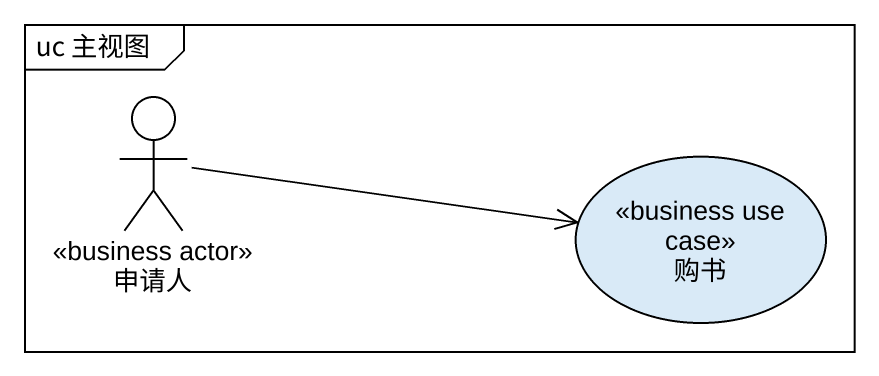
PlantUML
@startuml
mainframe uc 主视图
actor 申请人 <<business actor>>
usecase 购书 <<business use case>>
申请人 -right-> 购书
@enduml
